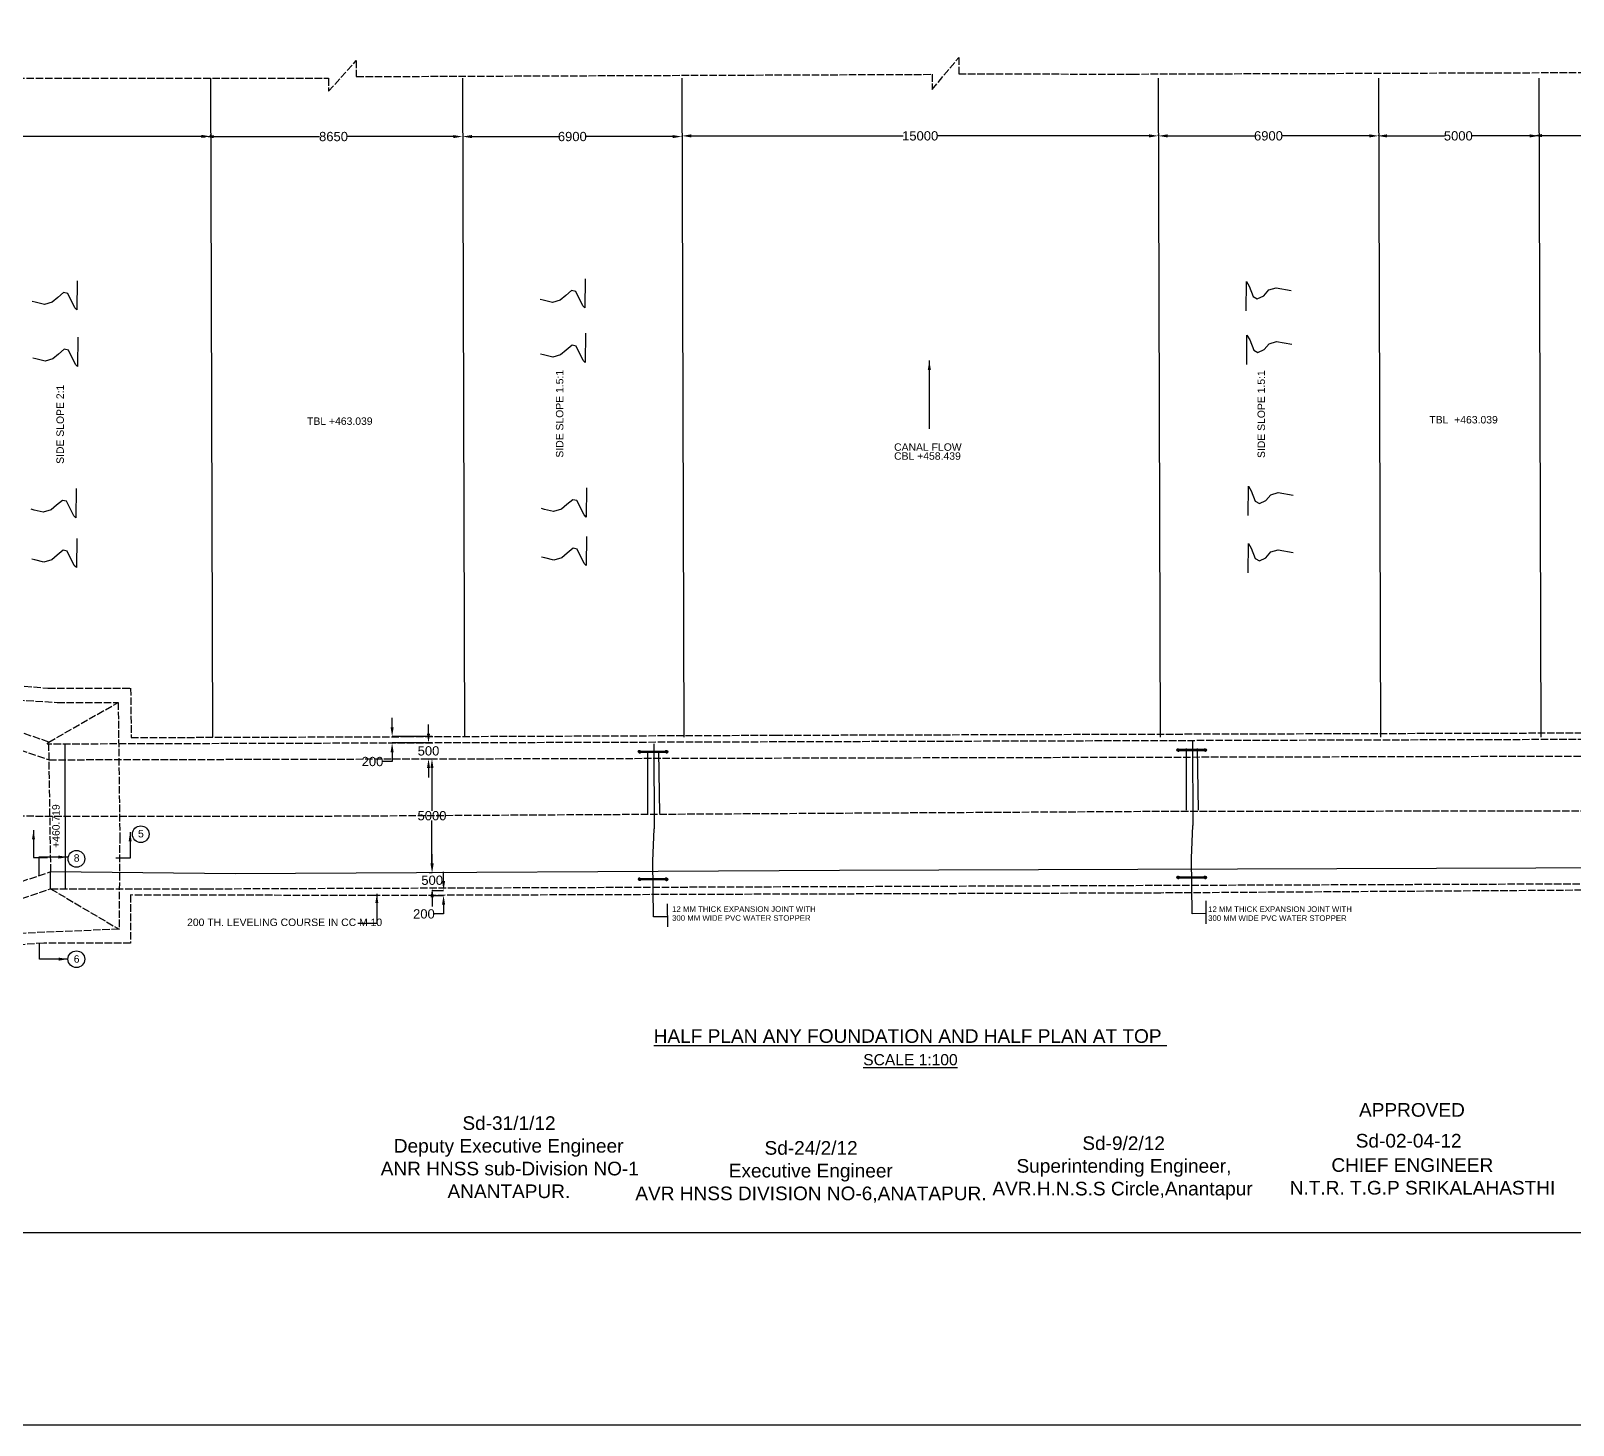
# Model space of a CAD drawing. Header units: inches. Extents: x 54780 to 117372, y -8578 to 34543.
# Drawn here: x 69845 to 94737, y -8578 to 13926 of the extents above; entities that cross this region are included whole.
import ezdxf

# ---------------------------------------------------------------- set-up
doc = ezdxf.new("R2010")
doc.units = ezdxf.units.IN
doc.header["$MEASUREMENT"] = 0
doc.linetypes.add('ACAD_ISO02W100', pattern=[15, 12, -3])
doc.layers.add('DIMENSION', color=7, linetype='Continuous')
doc.styles.get("Standard").update_dxf_attribs({"font": 'arial.ttf'})
doc.dimstyles.get("Standard").update_dxf_attribs({"dimtxt": 200, "dimasz": 150, "dimexe": 0.18, "dimexo": 0.0625, "dimgap": 0.09, "dimtad": 0, "dimtih": 1, "dimtoh": 1, "dimdec": 4, "dimzin": 0, "dimdsep": 46, "dimtxsty": 'Standard', "dimcen": 0.09, "dimadec": 0, "dimazin": 0, "dimtfac": 1, "dimtdec": 4, "dimtofl": 0, "dimtmove": 0, "dimatfit": 3, "dimfxl": 0, "dimtolj": 1, "dimtzin": 0, "dimarcsym": 0})

# ---------------------------------------------------------------- blocks, each defined once
blk = doc.blocks.new('*D21')
at = {"layer": 'Defpoints', "color": 0, "transparency": 16777216}
for p in [(66057, 12232), (72746, 12253), (72746, 12222)]:
    blk.add_point(p, dxfattribs=at)
at = {"layer": 'DIMENSION', "color": 0, "lineweight": -2, "transparency": 16777216}
for p, q in [((66057, 12232), (66057, 12222)), ((66207, 12222), (69126, 12222)), ((72596, 12222), (69676, 12222)), ((72746, 12253), (72746, 12222))]:
    blk.add_line(p, q, dxfattribs=at)
at = {"layer": 'DIMENSION', "color": 0, "transparency": 16777216}
for points in [[(66207, 12247), (66207, 12197), (66057, 12222)], [(72596, 12247), (72596, 12197), (72746, 12222)]]:
    blk.add_solid(points, dxfattribs=at)
at = {"layer": 'DIMENSION', "color": 0, "transparency": 16777216, "insert": (69401, 12222), "char_height": 150, "attachment_point": 5}
blk.add_mtext('\\A1;13080', dxfattribs=at)
blk = doc.blocks.new('*D22')
at = {"layer": 'Defpoints', "color": 0, "transparency": 16777216}
for p in [(72646, 12206), (76814, 12219), (76814, 12219)]:
    blk.add_point(p, dxfattribs=at)
at = {"layer": 'DIMENSION', "color": 0, "lineweight": -2, "transparency": 16777216}
for p, q in [((72646, 12206), (72646, 12219)), ((72796, 12219), (74506, 12219)), ((76664, 12219), (74954, 12219)), ((76814, 12219), (76814, 12219))]:
    blk.add_line(p, q, dxfattribs=at)
at = {"layer": 'DIMENSION', "color": 0, "transparency": 16777216}
for points in [[(72796, 12244), (72796, 12194), (72646, 12219)], [(76664, 12244), (76664, 12194), (76814, 12219)]]:
    blk.add_solid(points, dxfattribs=at)
at = {"layer": 'DIMENSION', "color": 0, "transparency": 16777216, "insert": (74730, 12219), "char_height": 150, "attachment_point": 5}
blk.add_mtext('\\A1;8650', dxfattribs=at)
blk = doc.blocks.new('*D23')
at = {"layer": 'Defpoints', "color": 0, "transparency": 16777216}
for p in [(76814, 12219), (80354, 12230), (80354, 12219)]:
    blk.add_point(p, dxfattribs=at)
at = {"layer": 'DIMENSION', "color": 0, "lineweight": -2, "transparency": 16777216}
for p, q in [((76814, 12219), (76814, 12219)), ((76964, 12219), (78360, 12219)), ((80204, 12219), (78808, 12219)), ((80354, 12230), (80354, 12219))]:
    blk.add_line(p, q, dxfattribs=at)
at = {"layer": 'DIMENSION', "color": 0, "transparency": 16777216}
for points in [[(76964, 12244), (76964, 12194), (76814, 12219)], [(80204, 12244), (80204, 12194), (80354, 12219)]]:
    blk.add_solid(points, dxfattribs=at)
at = {"layer": 'DIMENSION', "color": 0, "transparency": 16777216, "insert": (78584, 12219), "char_height": 150, "attachment_point": 5}
blk.add_mtext('\\A1;6900', dxfattribs=at)
blk = doc.blocks.new('*D24')
at = {"layer": 'Defpoints', "color": 0, "transparency": 16777216}
for p in [(80354, 12230), (88041, 12255), (88041, 12230)]:
    blk.add_point(p, dxfattribs=at)
at = {"layer": 'DIMENSION', "color": 0, "lineweight": -2, "transparency": 16777216}
for p, q in [((80354, 12230), (80354, 12230)), ((80504, 12230), (83923, 12230)), ((87891, 12230), (84473, 12230)), ((88041, 12255), (88041, 12230))]:
    blk.add_line(p, q, dxfattribs=at)
at = {"layer": 'DIMENSION', "color": 0, "transparency": 16777216}
for points in [[(80504, 12255), (80504, 12205), (80354, 12230)], [(87891, 12255), (87891, 12205), (88041, 12230)]]:
    blk.add_solid(points, dxfattribs=at)
at = {"layer": 'DIMENSION', "color": 0, "transparency": 16777216, "insert": (84198, 12230), "char_height": 150, "attachment_point": 5}
blk.add_mtext('\\A1;15000', dxfattribs=at)
blk = doc.blocks.new('*D25')
at = {"layer": 'Defpoints', "color": 0, "transparency": 16777216}
for p in [(88041, 12230), (91597, 12241), (91597, 12230)]:
    blk.add_point(p, dxfattribs=at)
at = {"layer": 'DIMENSION', "color": 0, "lineweight": -2, "transparency": 16777216}
for p, q in [((88041, 12230), (88041, 12230)), ((88191, 12230), (89595, 12230)), ((91447, 12230), (90043, 12230)), ((91597, 12241), (91597, 12230))]:
    blk.add_line(p, q, dxfattribs=at)
at = {"layer": 'DIMENSION', "color": 0, "transparency": 16777216}
for points in [[(88191, 12255), (88191, 12205), (88041, 12230)], [(91447, 12255), (91447, 12205), (91597, 12230)]]:
    blk.add_solid(points, dxfattribs=at)
at = {"layer": 'DIMENSION', "color": 0, "transparency": 16777216, "insert": (89819, 12230), "char_height": 150, "attachment_point": 5}
blk.add_mtext('\\A1;6900', dxfattribs=at)
blk = doc.blocks.new('*D26')
at = {"layer": 'Defpoints', "color": 0, "transparency": 16777216}
for p in [(91581, 12233), (94184, 12241), (94184, 12230)]:
    blk.add_point(p, dxfattribs=at)
at = {"layer": 'DIMENSION', "color": 0, "lineweight": -2, "transparency": 16777216}
for p, q in [((91581, 12233), (91581, 12230)), ((91731, 12230), (92659, 12230)), ((94034, 12230), (93107, 12230)), ((94184, 12241), (94184, 12230))]:
    blk.add_line(p, q, dxfattribs=at)
at = {"layer": 'DIMENSION', "color": 0, "transparency": 16777216}
for points in [[(91731, 12255), (91731, 12205), (91581, 12230)], [(94034, 12255), (94034, 12205), (94184, 12230)]]:
    blk.add_solid(points, dxfattribs=at)
at = {"layer": 'DIMENSION', "color": 0, "transparency": 16777216, "insert": (92883, 12230), "char_height": 150, "attachment_point": 5}
blk.add_mtext('\\A1;5000', dxfattribs=at)
blk = doc.blocks.new('*D27')
at = {"layer": 'Defpoints', "color": 0, "transparency": 16777216}
for p in [(94084, 12213), (98378, 12235), (98378, 12163)]:
    blk.add_point(p, dxfattribs=at)
at = {"layer": 'DIMENSION', "color": 0, "lineweight": -2, "transparency": 16777216}
for p, q in [((94084, 12213), (94084, 12236)), ((94234, 12235), (96007, 12235)), ((98228, 12235), (96455, 12235)), ((98378, 12163), (98378, 12236))]:
    blk.add_line(p, q, dxfattribs=at)
at = {"layer": 'DIMENSION', "color": 0, "transparency": 16777216}
for points in [[(94234, 12260), (94234, 12210), (94084, 12235)], [(98228, 12260), (98228, 12210), (98378, 12235)]]:
    blk.add_solid(points, dxfattribs=at)
at = {"layer": 'DIMENSION', "color": 0, "transparency": 16777216, "insert": (96231, 12235), "char_height": 150, "attachment_point": 5}
blk.add_mtext('\\A1;8278', dxfattribs=at)
blk = doc.blocks.new('*D34')
at = {"layer": 'Defpoints', "color": 0, "transparency": 16777216}
for p in [(76322, 2536), (75676, 2432), (76322, 2432)]:
    blk.add_point(p, dxfattribs=at)
at = {"layer": 'DIMENSION', "color": 0, "lineweight": -2, "transparency": 16777216}
for p, q in [((75676, 2686), (75676, 2836)), ((76322, 2536), (75676, 2536)), ((76322, 2432), (75676, 2432)), ((75676, 2282), (75676, 2132)), ((75676, 2132), (75526, 2132))]:
    blk.add_line(p, q, dxfattribs=at)
at = {"layer": 'DIMENSION', "color": 0, "transparency": 16777216}
for points in [[(75651, 2686), (75701, 2686), (75676, 2536)], [(75651, 2282), (75701, 2282), (75676, 2432)]]:
    blk.add_solid(points, dxfattribs=at)
at = {"layer": 'DIMENSION', "color": 0, "transparency": 16777216, "insert": (75359, 2132), "char_height": 150, "attachment_point": 5}
blk.add_mtext('\\A1;200', dxfattribs=at)
blk = doc.blocks.new('*D35')
at = {"layer": 'Defpoints', "color": 0, "transparency": 16777216}
for p in [(76322, 2432), (76263, 2176), (76263, 2176)]:
    blk.add_point(p, dxfattribs=at)
at = {"layer": 'DIMENSION', "color": 0, "lineweight": -2, "transparency": 16777216}
for p, q in [((76263, 2582), (76263, 2732)), ((76322, 2432), (76262, 2432)), ((76262, 2176), (76262, 2176)), ((76263, 2026), (76263, 1876))]:
    blk.add_line(p, q, dxfattribs=at)
at = {"layer": 'DIMENSION', "color": 0, "transparency": 16777216}
for points in [[(76238, 2582), (76288, 2582), (76263, 2432)], [(76238, 2026), (76288, 2026), (76263, 2176)]]:
    blk.add_solid(points, dxfattribs=at)
at = {"layer": 'DIMENSION', "color": 0, "transparency": 16777216, "insert": (76263, 2304), "char_height": 150, "attachment_point": 5}
blk.add_mtext('\\A1;500', dxfattribs=at)
blk = doc.blocks.new('*D36')
at = {"layer": 'Defpoints', "color": 0, "transparency": 16777216}
for p in [(76262, 2176), (76272, 340), (76319, 340)]:
    blk.add_point(p, dxfattribs=at)
at = {"layer": 'DIMENSION', "color": 0, "lineweight": -2, "transparency": 16777216}
for p, q in [((76262, 2176), (76319, 2176)), ((76319, 2026), (76319, 1335)), ((76319, 490), (76319, 1181)), ((76272, 340), (76319, 340))]:
    blk.add_line(p, q, dxfattribs=at)
at = {"layer": 'DIMENSION', "color": 0, "transparency": 16777216}
for points in [[(76294, 2026), (76344, 2026), (76319, 2176)], [(76294, 490), (76344, 490), (76319, 340)]]:
    blk.add_solid(points, dxfattribs=at)
at = {"layer": 'DIMENSION', "color": 0, "transparency": 16777216, "insert": (76319, 1258), "char_height": 150, "attachment_point": 5}
blk.add_mtext('\\A1;5000', dxfattribs=at)
blk = doc.blocks.new('*D37')
at = {"layer": 'Defpoints', "color": 0, "transparency": 16777216}
for p in [(76319, 340), (76320, 93), (76322, 93)]:
    blk.add_point(p, dxfattribs=at)
at = {"layer": 'DIMENSION', "color": 0, "lineweight": -2, "transparency": 16777216}
for p, q in [((76322, 490), (76322, 640)), ((76319, 340), (76322, 340)), ((76320, 93), (76322, 93)), ((76322, -57), (76322, -207))]:
    blk.add_line(p, q, dxfattribs=at)
at = {"layer": 'DIMENSION', "color": 0, "transparency": 16777216}
for points in [[(76297, 490), (76347, 490), (76322, 340)], [(76297, -57), (76347, -57), (76322, 93)]]:
    blk.add_solid(points, dxfattribs=at)
at = {"layer": 'DIMENSION', "color": 0, "transparency": 16777216, "insert": (76322, 216), "char_height": 150, "attachment_point": 5}
blk.add_mtext('\\A1;500', dxfattribs=at)
blk = doc.blocks.new('*D38')
at = {"layer": 'Defpoints', "color": 0, "transparency": 16777216}
for p in [(76315, 53), (76315, -27), (76506, -27)]:
    blk.add_point(p, dxfattribs=at)
at = {"layer": 'DIMENSION', "color": 0, "lineweight": -2, "transparency": 16777216}
for p, q in [((76506, 203), (76506, 353)), ((76315, 53), (76506, 53)), ((76315, -27), (76506, -27)), ((76506, -177), (76506, -327)), ((76506, -327), (76356, -327))]:
    blk.add_line(p, q, dxfattribs=at)
at = {"layer": 'DIMENSION', "color": 0, "transparency": 16777216}
for points in [[(76481, 203), (76531, 203), (76506, 53)], [(76481, -177), (76531, -177), (76506, -27)]]:
    blk.add_solid(points, dxfattribs=at)
at = {"layer": 'DIMENSION', "color": 0, "transparency": 16777216, "insert": (76189, -327), "char_height": 150, "attachment_point": 5}
blk.add_mtext('\\A1;200', dxfattribs=at)

msp = doc.modelspace()

# ---------------------------------------------------------------- hatches: boundary and pattern name
at = {"layer": 'DIMENSION'}
h = msp.add_hatch(dxfattribs=at)
h.set_pattern_fill('ANSI31', color=256, style=0)
h.paths.add_polyline_path([(79689.80202, 2290.62878, 1), (79649.23434, 2290.62878, 1)])
h.paths.add_polyline_path([(80124.83073, 2290.62878, 1), (80084.26305, 2290.62878, 1)])
h = msp.add_hatch(dxfattribs=at)
h.set_pattern_fill('ANSI31', color=256, style=0)
h.set_pattern_definition([(45, (8692.13947, 28.8759), (-0.08838834765, 0.08838834765), [])])
h.paths.add_polyline_path([(88381.94149, 2319.50468, 1), (88341.37381, 2319.50468, 1)])
h.paths.add_polyline_path([(88816.9702, 2319.50468, 1), (88776.40252, 2319.50468, 1)])
h = msp.add_hatch(dxfattribs=at)
h.set_pattern_fill('ANSI31', color=256, style=0)
h.set_pattern_definition([(45, (0.38374, -2057.40478), (-0.08838834765, 0.08838834765), [])])
h.paths.add_polyline_path([(79690.18576, 233.224, 1), (79649.61808, 233.224, 1)])
h.paths.add_polyline_path([(80125.21447, 233.224, 1), (80084.64679, 233.224, 1)])
h = msp.add_hatch(dxfattribs=at)
h.set_pattern_fill('ANSI31', color=256, style=0)
h.set_pattern_definition([(45, (8692.52321, -2028.52888), (-0.08838834765, 0.08838834765), [])])
h.paths.add_polyline_path([(88382.32524, 262.0999, 1), (88341.75755, 262.0999, 1)])
h.paths.add_polyline_path([(88817.35395, 262.0999, 1), (88776.78626, 262.0999, 1)])

# ---------------------------------------------------------------- linework, layer by layer
for points in [[(117372.35398, -8577.50084), (54779.65928, -8577.50084), (54779.65928, 34542.52834), (117372.35398, 34542.52834)], [(117372.35398, -5472.45186), (55137.83304, -5472.45186), (55137.83304, 23358.37048), (117372.35398, 23358.37048)]]:
    msp.add_lwpolyline(points, close=True, dxfattribs=at)
at = {"layer": 'DIMENSION', "linetype": 'ACAD_ISO02W100', "ltscale": 10}
for points in [[(56703.79229, 1225.89828), (57489.76202, 1225.89828), (57489.76202, 2575.9741), (57713.9268, 2575.9741), (57210.09116, 3023.11362), (57482.76333, 3023.11362), (57482.76333, 8098.89557), (57702.12027, 8098.89557), (57210.64629, 8554.16055), (57474.23027, 8554.16055), (57474.23027, 13160.68866), (74648.20803, 13160.68866), (74648.20803, 12949.36075), (75097.61042, 13445.82009), (75097.61042, 13187.18561), (84389.82022, 13224.11835), (84389.82022, 12979.25464), (84819.6014, 13494.30366), (84819.6014, 13229.80955), (87617.65751, 13228.49136), (101287.87884, 13274.9579)], [(63621.17103, 6150.70367), (63621.17103, 6464.02411), (64495.53609, 6464.02411), (64495.53609, 4769.61123), (68544.05036, 3451.78447), (70120.58719, 3317.94176), (71455.30775, 3317.94176), (71464.66487, 2520.06578), (75910.91382, 2534.3173), (81865.11464, 2557.98796), (95475.2285, 2597.62798)], [(63829.86941, 6150.31628), (63829.86941, 6271.53575), (64286.67992, 6271.53575), (64286.67992, 4626.62557), (68573.96099, 3193.52417), (70271.12969, 3086.96737), (71254.18506, 3086.96737), (71279.69096, 930.7516), (71268.12658, -573.11787), (68529.09418, -688.21587), (64320.67425, -2112.72032), (64320.67425, -3731.00492), (63856.11183, -3731.00492), (63856.11183, -1766.66178), (70167.83662, 356.13815), (70135.88197, 2447.66637), (68348.92465, 3059.72559), (64093.87232, 4469.7318), (64093.87232, 6271.53575)], [(95479.74841, 58.98172), (88084.08744, 10.88478), (75392.7874, -30.1455), (71455.81422, -21.24046), (71455.81422, -797.31198), (70053.30827, -797.31198), (68543.35703, -903.76385), (64524.91003, -2267.54272), (64531.75237, -3928.02427), (63661.19516, -3928.02427), (63661.19516, -1575.46649), (63600.64514, 2103.98612), (63608.1569, 6150.72783)], [(63832.4386, 4264.33593), (70140.25372, 2161.52238), (96808.00468, 2225.57766), (96789.64863, 2515.08127), (95667.54287, 3287.5136), (96797.76017, 3287.5136), (100078.12462, 4971.303), (100064.12235, 5910.92416), (100996.36229, 5910.92416), (100994.63933, 4366.97535), (105314.33055, 4366.97535), (107065.73638, 4399.06983)], [(100745.3156, 5910.92416), (100741.14524, 4538.0386), (96789.64863, 2515.08127), (95533.32104, 2490.59336), (70110.9027, 2412.86215), (70135.88197, 2447.66637), (71254.18506, 3086.96737)], [(96027.16872, 1331.52327), (88358.49843, 1327.26644), (74392.80354, 1246.53079), (62621.94411, 1251.35415), (57489.76202, 1225.89828)], [(64133.47407, -3731.00492), (64116.33222, -1970.81974), (68990.30885, -319.01449), (70164.71, 79.31094), (71268.12658, -573.11787)], [(70164.71, 79.31094), (72676.86936, 79.31094), (96778.24175, 167.84603), (100776.56511, -1861.9552), (100766.26048, -3029.64918)]]:
    msp.add_lwpolyline(points, dxfattribs=at)
at = {"layer": 'DIMENSION'}
for points in [[(72743.14571, 13160.68866), (72777.23852, 2524.27296)], [(76810.64455, 13160.68866), (76844.73737, 2524.27296)], [(80351.24006, 13160.68866), (80385.33287, 2524.27296)], [(88038.15844, 13160.68866), (88072.25125, 2524.27296)], [(91594.2163, 13160.68866), (91628.30912, 2524.27296)], [(94181.16003, 13160.68866), (94215.25284, 2524.27296)], [(70593.26748, 9893.32299), (70587.77552, 9421.67385), (70555.04923, 9454.36329), (70440.50648, 9687.64695), (70374.2595, 9700.95188), (70278.14018, 9623.42454), (70190.75893, 9547.95095), (70063.14651, 9509.3722), (69916.58866, 9545.27971), (69867.07938, 9557.40977)], [(78792.38635, 9924.78032), (78786.89439, 9453.13118), (78754.1681, 9485.82061), (78639.62536, 9719.10428), (78573.37837, 9732.40921), (78477.25905, 9654.88187), (78389.8778, 9579.40828), (78262.26538, 9540.82953), (78115.70753, 9576.73704), (78066.19825, 9588.86709)], [(89460.23781, 9407.89686), (89463.36069, 9882.0109), (89507.07838, 9807.15081), (89572.65507, 9638.7155), (89638.23175, 9601.28546), (89742.84238, 9649.63263), (89822.47144, 9743.20774), (89942.69531, 9779.07828), (90186.26621, 9736.96948)], [(70604.02819, 8979.25399), (70598.53623, 8507.60485), (70565.80994, 8540.29429), (70451.2672, 8773.57795), (70385.02021, 8786.88288), (70288.90089, 8709.35554), (70201.51964, 8633.88196), (70073.90723, 8595.3032), (69927.34937, 8631.21071), (69877.84009, 8643.34077)], [(78798.06229, 9044.04706), (78792.57033, 8572.39792), (78759.84404, 8605.08736), (78645.3013, 8838.37102), (78579.05432, 8851.67595), (78482.935, 8774.14861), (78395.55374, 8698.67502), (78267.94133, 8660.09627), (78121.38348, 8696.00378), (78071.87419, 8708.13384)], [(89468.93298, 8540.72956), (89472.05586, 9014.84361), (89515.77355, 8939.98352), (89581.35023, 8771.54821), (89646.92691, 8734.11816), (89751.53755, 8782.46534), (89831.1666, 8876.04045), (89951.39047, 8911.91099), (90194.96138, 8869.80219)], [(70574.86214, 6539.46794), (70569.37018, 6067.8188), (70536.64389, 6100.50824), (70422.10114, 6333.7919), (70355.85416, 6347.09683), (70259.73484, 6269.56949), (70172.35359, 6194.0959), (70044.74117, 6155.51715), (69898.18332, 6191.42466), (69848.67404, 6203.55472)], [(78811.04961, 6550.96899), (78805.55766, 6079.31986), (78772.83137, 6112.00929), (78658.28862, 6345.29296), (78592.04164, 6358.59788), (78495.92232, 6281.07054), (78408.54107, 6205.59696), (78280.92865, 6167.01821), (78134.3708, 6202.92571), (78084.86152, 6215.05577)], [(89493.77146, 6101.52027), (89496.89434, 6575.63431), (89540.61203, 6500.77423), (89606.18871, 6332.33891), (89671.76539, 6294.90887), (89776.37603, 6343.25605), (89856.00508, 6436.83116), (89976.22895, 6472.70169), (90219.79986, 6430.5929)], [(70584.80605, 5734.03679), (70579.31409, 5262.38765), (70546.5878, 5295.07709), (70432.04506, 5528.36075), (70365.79808, 5541.66568), (70269.67876, 5464.13834), (70182.2975, 5388.66475), (70054.68509, 5350.086), (69908.12724, 5385.99351), (69858.61795, 5398.12357)], [(78815.11632, 5767.00592), (78809.62437, 5295.35678), (78776.89807, 5328.04621), (78662.35533, 5561.32988), (78596.10835, 5574.63481), (78499.98903, 5497.10747), (78412.60777, 5421.63388), (78284.99536, 5383.05513), (78138.43751, 5418.96264), (78088.92823, 5431.09269)], [(89493.77146, 5179.48667), (89496.89434, 5653.60071), (89540.61203, 5578.74062), (89606.18871, 5410.30531), (89671.76539, 5372.87527), (89776.37603, 5421.22244), (89856.00508, 5514.79755), (89976.22895, 5550.66809), (90219.79986, 5508.55929)], [(70405.29911, 79.31094), (70398.16139, 2413.74046)], [(79799.48845, 2290.62878), (79799.48845, 1296.74154)], [(79902.04906, 2418.4176), (79906.60182, 1047.96125)], [(79997.78425, 1296.74154), (79980.64845, 2290.62878)], [(88491.55456, 2341.58732), (88491.55456, 1347.70009)], [(88594.11518, 2469.37615), (88598.66793, 1098.91979)], [(88689.85036, 1347.70009), (88672.71456, 2341.58732)], [(80117.38543, -373.07185), (80117.38543, -373.07185), (79894.1546, -375.3342), (79884.30656, 523.371), (79906.60182, 1047.96125)], [(88809.45154, -322.11331), (88809.45154, -322.11331), (88586.22071, -324.37566), (88576.37268, 574.32954), (88598.66793, 1098.91979)], [(100766.26048, -3029.64918), (100764.97453, -3175.3694), (101010.48118, -3175.3694), (101008.9923, -1676.84688), (98822.34496, -593.2985), (96772.1771, 429.31197), (94132.71802, 412.29155), (82897.79601, 375.86608), (73144.4297, 322.79449), (70164.71, 355.08658)], [(70164.71, 79.31094), (70164.71, 355.08658)], [(80116.20396, -164.19173), (80118.30585, -535.8005)], [(88808.27008, -113.23319), (88810.37196, -484.84196)]]:
    msp.add_lwpolyline(points, dxfattribs=at)
at = {"layer": 'DIMENSION', "const_width": 40}
for points in [[(79669.51818, 2290.62878), (80106.15696, 2290.62878)], [(88361.65765, 2319.50468), (88798.29644, 2319.50468)], [(79669.90192, 233.224), (80106.54071, 233.224)], [(88362.04139, 262.0999), (88798.68018, 262.0999)]]:
    msp.add_lwpolyline(points, dxfattribs=at)
at = {"layer": 'DIMENSION'}
for centre, radius in [((79669.51818, 2290.62878), 20.28384), ((80104.54689, 2290.62878), 20.28384), ((88361.65765, 2319.50468), 20.28384), ((88796.68636, 2319.50468), 20.28384), ((71618.14564, 959.32341), 134.92815), ((70580.49825, 562.58744), 134.92815), ((79669.90192, 233.224), 20.28384), ((80104.93063, 233.224), 20.28384), ((88362.04139, 262.0999), 20.28384), ((88797.0701, 262.0999), 20.28384), ((70579.59781, -1057.99042), 134.92815)]:
    msp.add_circle(centre, radius, dxfattribs=at)

# ---------------------------------------------------------------- texts
for s, p in [('SIDE SLOPE 1.5:1', (78439.36853, 7037.89625)), ('SIDE SLOPE 1.5:1', (89762.76022, 7031.56782)), ('SIDE SLOPE 2:1', (70377.99562, 6937.69654)), ('+460.719', (70310.01544, 739.20877))]:
    msp.add_text(s, height=120, rotation=90, dxfattribs=at).set_placement(p)
for s, height, p in [('TBL +463.039', 120, (74302.80012, 7566.73071)), ('TBL  +463.039', 120, (92415.96325, 7589.10899)), ('CANAL FLOW ', 120, (83777.35821, 7147.8629)), ('CBL +458.439', 120, (83777.35821, 7003.28582)), ('5', 120, (71575.07371, 908.27018)), ('8', 120, (70537.60646, 516.52886)), ('12 MM THICK EXPANSION JOINT WITH ', 90, (80194.22034, -293.00968)), ('12 MM THICK EXPANSION JOINT WITH ', 90, (88845.55763, -295.06641)), ('200 TH. LEVELING COURSE IN CC M 10 ', 120, (72366.52803, -521.60813)), ('300 MM WIDE PVC WATER STOPPER ', 90, (80194.22034, -437.58676)), ('300 MM WIDE PVC WATER STOPPER', 90, (88845.55763, -439.64349)), ('6', 120, (70537.61076, -1113.4224)), ('%%UHALF PLAN ANY FOUNDATION AND HALF PLAN AT TOP ', 220, (79897.6425, -2407.61707)), ('%%USCALE 1:100', 180, (83279.04149, -2769.38604)), ('APPROVED', 220, (91280.83748, -3599.45938)), ('Sd-02-04-12', 220, (91227.55319, -4097.01225)), ('CHIEF ENGINEER ', 220, (90834.9804, -4489.28955)), ('N.T.R. T.G.P SRIKALAHASTHI ', 220, (90162.24794, -4855.81968))]:
    msp.add_text(s, height=height, dxfattribs=at).set_placement(p)
at = {"layer": 'DIMENSION', "char_height": 220, "attachment_point": 1}
for s, insert, width in [('\\pi1346.9;Sd-31/1/12 \\P\\pi239.88;Deputy Executive Engineer \\P\\pi28.438;ANR HNSS sub-Division NO-1               \\P\\pi1106.7;ANANTAPUR.', (75463.23045, -3592.64641), 4167.5443383), ('\\pi2098.3;Sd-24/2/12 \\P\\pi1521.1;Executive Engineer                                        \\P\\pi13.581;AVR HNSS DIVISION NO-6,ANATAPUR.', (79587.61985, -3993.18536), 5670.1773533), ('\\pi1451.9;Sd-9/2/12 \\P\\pi389.5;Superintending Engineer, \\P\\pi0.2251;AVR.H.N.S.S Circle,Anantapur', (85363.36233, -3916.42889), 4206.5620737)]:
    msp.add_mtext(s, dxfattribs=dict(at, insert=insert, width=width))

# ---------------------------------------------------------------- dimensions: what is measured, and where the dimension line sits
at = {"layer": 'DIMENSION'}
for base, p1, p2, text, picture, middle in [((72746.05356, 12222.20377), (66056.81182, 12232.04508), (72746.05356, 12253.48605), '13080', '*D21', (69401.43269, 12222.20377)), ((76813.66328, 12218.89551), (72646.05356, 12205.5371), (76813.66328, 12218.89551), '8650', '*D22', (74729.85842, 12218.89551)), ((80354.22241, 12218.89551), (76813.66328, 12218.89551), (80354.22241, 12230.24403), '6900', '*D23', (78583.94284, 12218.89551)), ((88041.06181, 12230.24403), (80354.22241, 12230.24403), (88041.06181, 12254.88259), '15000', '*D24', (84197.64211, 12230.24403)), ((91597.16269, 12230.06429), (88041.06181, 12230.06403), (91597.16269, 12241.46237), '6900', '*D25', (89819.11225, 12230.06429)), ((94184.10774, 12229.88429), (91581.3167, 12232.70529), (94184.10774, 12241.04799), '5000', '*D26', (92882.71222, 12229.88429)), ((98377.93577, 12235.34489), (94084.10774, 12213.21762), (98377.93577, 12162.65037), '8278', '*D27', (96231.02176, 12235.34489))]:
    dim = msp.add_linear_dim(base=base, p1=p1, p2=p2, text=text, dimstyle='Standard', override={"dimtxt": 150}, dxfattribs=at)
    dim.commit()
    dim.dimension.update_dxf_attribs({"geometry": picture, "text_midpoint": middle})
for base, p1, p2, text, picture, middle in [((75675.90204, 2431.85439), (76322.10162, 2535.95196), (76322.4199, 2431.85439), '200', '*D34', (75359.08284, 2131.85439)), ((76262.51841, 2176.22791), (76322.3574, 2431.85439), (76262.51841, 2176.22791), '500', '*D35', (76262.51841, 2304.04115)), ((76319.19794, 339.81453), (76262.33841, 2176.22791), (76272.331, 339.81453), '5000', '*D36', (76319.19794, 1258.02122)), ((76321.57709, 92.69418), (76319.19794, 339.81453), (76320.10572, 92.69418), '500', '*D37', (76321.57709, 216.25435)), ((76506.08232, -27.16312), (76315.02494, 53.38123), (76315.28533, -27.16312), '200', '*D38', (76189.26313, -327.16312))]:
    dim = msp.add_linear_dim(base=base, p1=p1, p2=p2, angle=90, text=text, dimstyle='Standard', override={"dimtxt": 150}, dxfattribs=at)
    dim.commit()
    dim.dimension.update_dxf_attribs({"geometry": picture, "text_midpoint": middle})

# ---------------------------------------------------------------- leaders
for points in [[(84345.84225, 8603.73534), (84345.84225, 7502.49126)], [(69888.06198, 1025.20546), (69888.06198, 583.18467), (70112.94971, 583.18467)], [(71447.76719, 992.5974), (71447.76719, 572.31532), (71219.25224, 572.31532)], [(70439.39964, 590.43091), (69971.48808, 590.43091), (69971.48808, 282.46548)], [(75428.90731, -2.9544), (75428.90731, -482.034), (75122.59422, -482.034)], [(70443.15342, -1056.23704), (69985.92083, -1056.23704), (69985.92083, -805.62723)]]:
    msp.add_leader(points, dimstyle='Standard', override={"dimtxt": 150}, dxfattribs=at)

doc.saveas('drawing.dxf')
